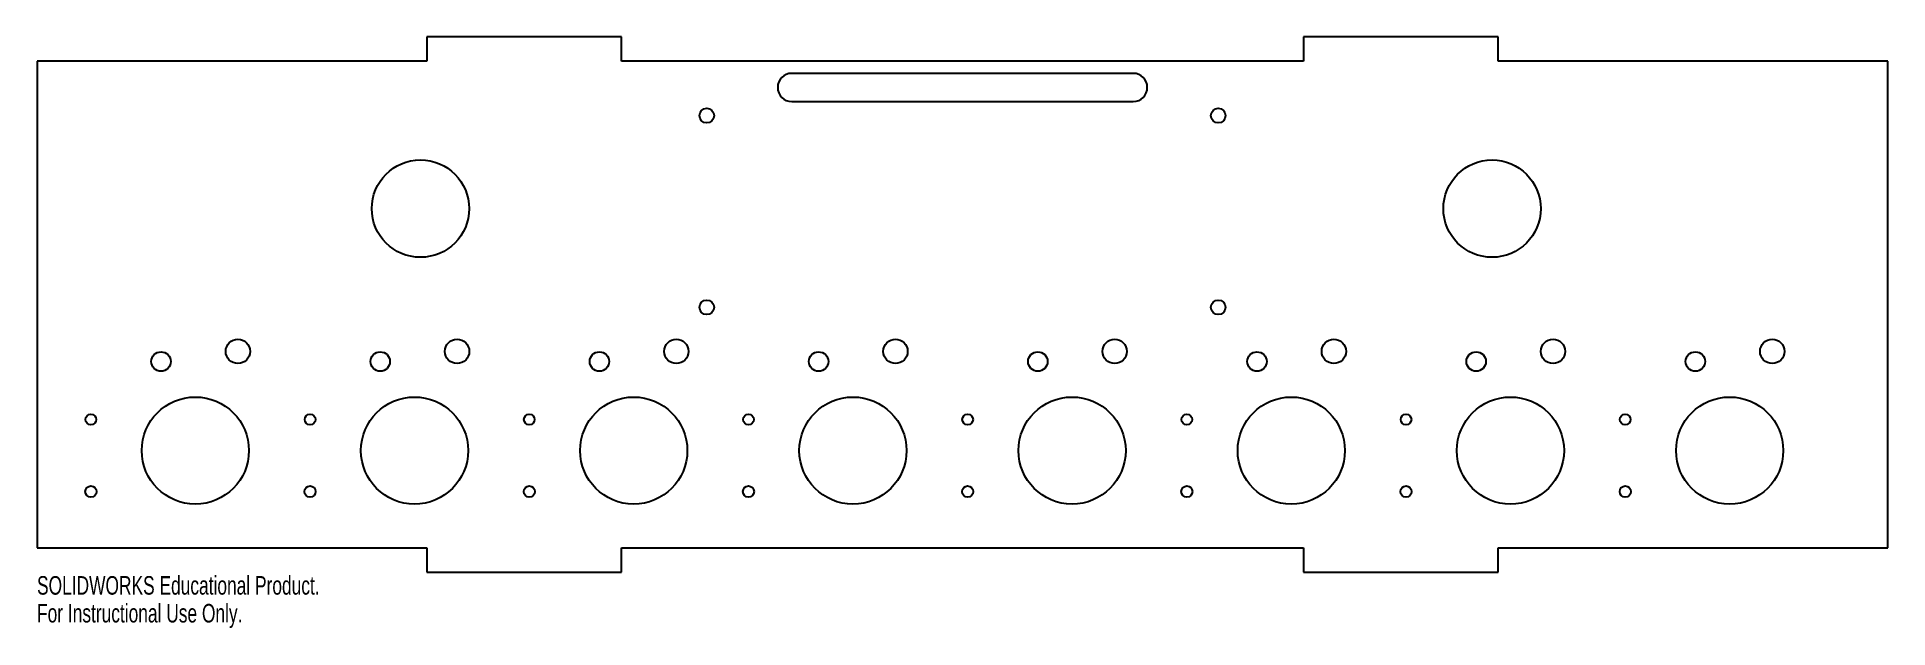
# Model space of a CAD drawing. Header units: inches. Extents: x -9.5 to 9.5, y -3.3 to 2.8.
import ezdxf

# ---------------------------------------------------------------- set-up
doc = ezdxf.new("R2010")
doc.units = ezdxf.units.IN
doc.header["$MEASUREMENT"] = 0
doc.styles.add('SLDTEXTSTYLE0', font='TXT', dxfattribs={"width": 0.7})

msp = doc.modelspace()

# ---------------------------------------------------------------- linework, layer by layer
at = {"color": 7, "linetype": 'Continuous', "lineweight": 25}
for p, q in [((-5.5, 2.75), (-5.5, 2.5)), ((-3.5, 2.75), (-5.5, 2.75)), ((-3.5, 2.5), (-3.5, 2.75)), ((3.5, 2.75), (3.5, 2.5)), ((5.5, 2.75), (3.5, 2.75)), ((5.5, 2.5), (5.5, 2.75)), ((-9.5, 2.5), (-9.5, -2.5)), ((-5.5, 2.5), (-9.5, 2.5)), ((3.5, 2.5), (-3.5, 2.5)), ((9.5, 2.5), (5.5, 2.5)), ((9.5, -2.5), (9.5, 2.5)), ((1.752, 2.375), (-1.752, 2.375)), ((-1.752, 2.086), (1.752, 2.086)), ((-9.5, -2.5), (-5.5, -2.5)), ((-5.5, -2.5), (-5.5, -2.75)), ((-3.5, -2.5), (3.5, -2.5)), ((-3.5, -2.75), (-3.5, -2.5)), ((3.5, -2.5), (3.5, -2.75)), ((5.5, -2.5), (9.5, -2.5)), ((5.5, -2.75), (5.5, -2.5)), ((-5.5, -2.75), (-3.5, -2.75)), ((3.5, -2.75), (5.5, -2.75))]:
    msp.add_line(p, q, dxfattribs=at)
for centre, radius in [((-2.625, 1.942), 0.075), ((2.625, 1.942), 0.075), ((-5.564, 0.986), 0.5), ((5.436, 0.986), 0.5), ((-2.625, -0.028), 0.075), ((2.625, -0.028), 0.075), ((-7.438, -0.481), 0.125), ((-5.188, -0.481), 0.125), ((-2.938, -0.481), 0.125), ((-0.688, -0.481), 0.125), ((1.562, -0.481), 0.125), ((3.812, -0.481), 0.125), ((6.062, -0.481), 0.125), ((8.312, -0.481), 0.125), ((-8.227, -0.585), 0.1), ((-5.977, -0.585), 0.1), ((-3.727, -0.585), 0.1), ((-1.477, -0.585), 0.1), ((0.773, -0.585), 0.1), ((3.023, -0.585), 0.1), ((5.273, -0.585), 0.1), ((7.523, -0.585), 0.1), ((-7.875, -1.5), 0.55), ((-1.125, -1.5), 0.55), ((3.375, -1.5), 0.55), ((5.625, -1.5), 0.55), ((7.875, -1.5), 0.55), ((-8.947, -1.181), 0.055), ((-6.697, -1.181), 0.055), ((-5.625, -1.5), 0.55), ((-4.447, -1.181), 0.055), ((-3.375, -1.5), 0.55), ((-2.197, -1.181), 0.055), ((0.053, -1.181), 0.055), ((1.125, -1.5), 0.55), ((2.303, -1.181), 0.055), ((4.553, -1.181), 0.055), ((6.803, -1.181), 0.055), ((-8.947, -1.921), 0.0572), ((-6.697, -1.921), 0.0572), ((-4.447, -1.921), 0.0572), ((-2.197, -1.921), 0.0572), ((0.053, -1.921), 0.0572), ((2.303, -1.921), 0.0572), ((4.553, -1.921), 0.0572), ((6.803, -1.921), 0.0572)]:
    msp.add_circle(centre, radius, dxfattribs=at)
for centre, start, end in [((-1.752, 2.231), 90, 270), ((1.752, 2.231), 270, 90)]:
    msp.add_arc(centre, 0.145, start, end, dxfattribs=at)

# ---------------------------------------------------------------- texts
at = {"color": 7, "linetype": 'Continuous', "char_height": 0.1903, "attachment_point": 1, "style": 'SLDTEXTSTYLE0'}
for s, insert in [('SOLIDWORKS Educational Product.', (-9.5, -2.79)), ('For Instructional Use Only.', (-9.5, -3.076))]:
    msp.add_mtext(s, dxfattribs=dict(at, insert=insert))

doc.saveas('drawing.dxf')
